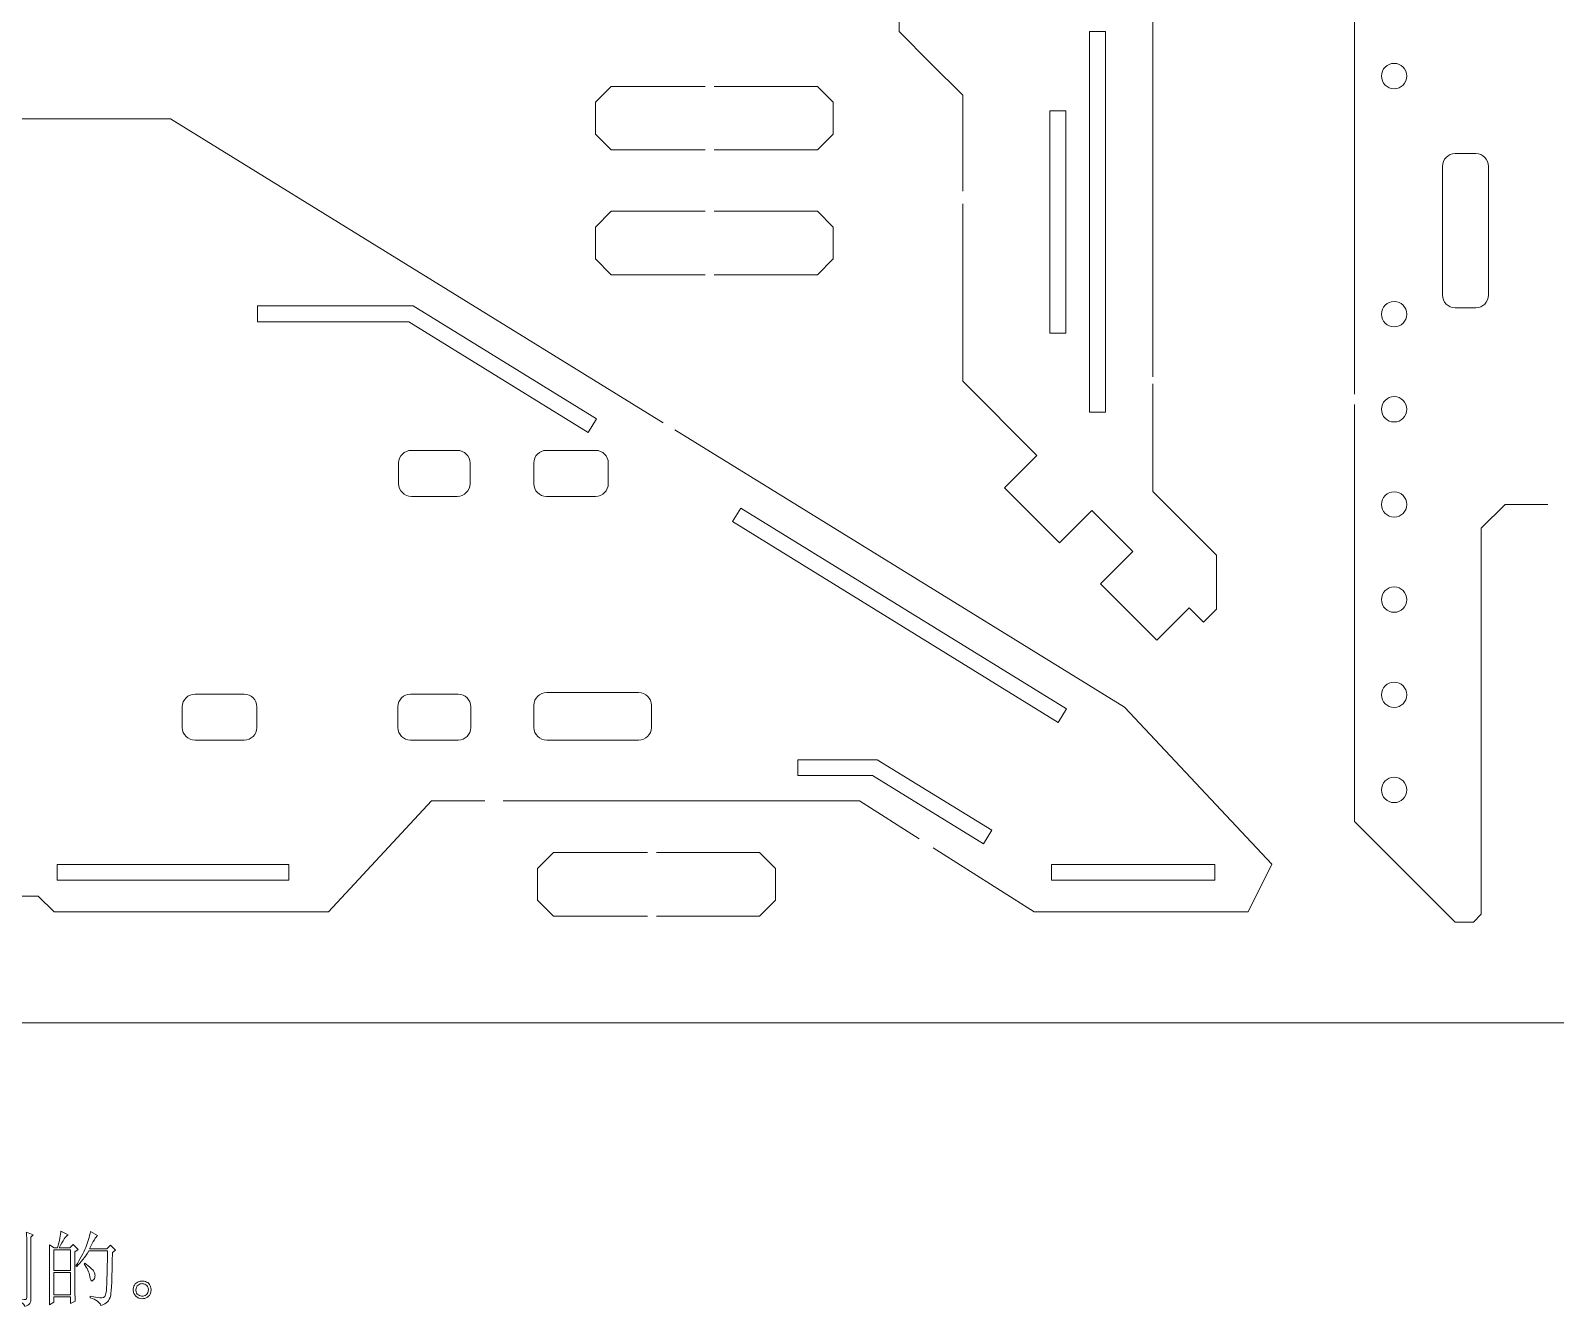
# Model space of a CAD drawing. Header units: inches. Extents: x -99 to 301, y -16 to 251.
# Drawn here: x 126.2 to 222.4, y 2.8 to 83.3 of the extents above; entities that cross this region are included whole.
import ezdxf

# ---------------------------------------------------------------- set-up
doc = ezdxf.new("R2010")
doc.units = ezdxf.units.IN
doc.header["$MEASUREMENT"] = 0
doc.layers.add('_U+68F0_U+52EE_U+934A', color=7, linetype='Continuous')
doc.layers.add('Viewport Boundary', color=7, linetype='Continuous')

# ---------------------------------------------------------------- blocks, each defined once
blk = doc.blocks.new('block 4')
at = {"layer": '_U+68F0_U+52EE_U+934A', "lineweight": 0}
for points in [[(127.688, 6.424), (127.688, 5.124), (128.744, 5.124), (128.744, 6.424), (127.688, 6.424)], [(127.688, 5.002), (127.688, 3.58), (128.744, 3.58), (128.744, 5.002), (127.688, 5.002)]]:
    blk.add_lwpolyline(points, dxfattribs=at)
for points, knots in [([(125.15, 3.255), (125.15, 3.255), (125.15, 3.357), (125.15, 3.357), (125.597, 3.302), (125.847, 3.282), (125.901, 3.296), (125.955, 3.309), (125.982, 3.357), (125.982, 3.438), (125.982, 3.438), (125.982, 6.444), (125.982, 6.444), (125.982, 6.878), (125.975, 7.243), (125.962, 7.541), (125.962, 7.541), (126.388, 7.358), (126.388, 7.358), (126.388, 7.358), (126.247, 7.216), (126.247, 7.216), (126.247, 7.216), (126.247, 3.397), (126.247, 3.397), (126.247, 3.222), (126.219, 3.1), (126.165, 3.032), (126.111, 2.964), (126.01, 2.903), (125.861, 2.849), (125.806, 3.039), (125.569, 3.174), (125.15, 3.255)], [0, 0, 0, 0, 1, 1, 1, 2, 2, 2, 3, 3, 3, 4, 4, 4, 5, 5, 5, 6, 6, 6, 7, 7, 7, 8, 8, 8, 9, 9, 9, 10, 10, 10, 11, 11, 11, 11]), ([(129.008, 6.302), (129.008, 4.718), (129.014, 3.681), (129.028, 3.194), (129.028, 3.194), (128.744, 3.032), (128.744, 3.032), (128.744, 3.032), (128.744, 3.458), (128.744, 3.458), (128.744, 3.458), (127.688, 3.458), (127.688, 3.458), (127.688, 3.458), (127.688, 3.113), (127.688, 3.113), (127.688, 3.113), (127.404, 2.95), (127.404, 2.95), (127.417, 3.587), (127.424, 4.22), (127.424, 4.85), (127.424, 5.479), (127.417, 6.106), (127.404, 6.729), (127.404, 6.729), (127.708, 6.546), (127.708, 6.546), (127.708, 6.546), (127.911, 6.546), (127.911, 6.546), (128.047, 7.006), (128.121, 7.358), (128.135, 7.602), (128.135, 7.602), (128.581, 7.358), (128.581, 7.358), (128.446, 7.291), (128.263, 7.02), (128.033, 6.546), (128.033, 6.546), (128.703, 6.546), (128.703, 6.546), (128.703, 6.546), (128.906, 6.749), (128.906, 6.749), (128.906, 6.749), (129.211, 6.444), (129.211, 6.444), (129.211, 6.444), (129.008, 6.302), (129.008, 6.302)], [0, 0, 0, 0, 1, 1, 1, 2, 2, 2, 3, 3, 3, 4, 4, 4, 5, 5, 5, 6, 6, 6, 7, 7, 7, 8, 8, 8, 9, 9, 9, 10, 10, 10, 11, 11, 11, 12, 12, 12, 13, 13, 13, 14, 14, 14, 15, 15, 15, 16, 16, 16, 17, 17, 17, 17]), ([(130.003, 7.582), (130.003, 7.582), (130.45, 7.318), (130.45, 7.318), (130.341, 7.25), (130.172, 6.973), (129.942, 6.485), (129.942, 6.485), (131.038, 6.485), (131.038, 6.485), (131.038, 6.485), (131.262, 6.708), (131.262, 6.708), (131.262, 6.708), (131.566, 6.404), (131.566, 6.404), (131.566, 6.404), (131.384, 6.261), (131.384, 6.261), (131.356, 4.677), (131.319, 3.78), (131.272, 3.57), (131.224, 3.36), (131.157, 3.214), (131.069, 3.133), (130.98, 3.052), (130.842, 2.978), (130.652, 2.91), (130.585, 3.126), (130.361, 3.289), (129.982, 3.397), (129.982, 3.397), (129.982, 3.499), (129.982, 3.499), (130.321, 3.431), (130.564, 3.397), (130.713, 3.397), (130.862, 3.397), (130.954, 3.512), (130.987, 3.742), (131.021, 3.973), (131.051, 4.846), (131.079, 6.363), (131.079, 6.363), (129.901, 6.363), (129.901, 6.363), (129.658, 5.97), (129.4, 5.639), (129.13, 5.368), (129.13, 5.368), (129.069, 5.408), (129.069, 5.408), (129.353, 5.842), (129.563, 6.228), (129.698, 6.566), (129.833, 6.905), (129.935, 7.243), (130.003, 7.582)], [0, 0, 0, 0, 1, 1, 1, 2, 2, 2, 3, 3, 3, 4, 4, 4, 5, 5, 5, 6, 6, 6, 7, 7, 7, 8, 8, 8, 9, 9, 9, 10, 10, 10, 11, 11, 11, 12, 12, 12, 13, 13, 13, 14, 14, 14, 15, 15, 15, 16, 16, 16, 17, 17, 17, 18, 18, 18, 19, 19, 19, 19]), ([(129.637, 5.591), (129.962, 5.347), (130.152, 5.168), (130.206, 5.053), (130.26, 4.938), (130.287, 4.853), (130.287, 4.799), (130.287, 4.704), (130.26, 4.623), (130.206, 4.555), (130.152, 4.487), (130.111, 4.453), (130.084, 4.453), (130.03, 4.453), (129.989, 4.548), (129.962, 4.738), (129.908, 5.009), (129.786, 5.273), (129.597, 5.53), (129.597, 5.53), (129.637, 5.591), (129.637, 5.591)], [0, 0, 0, 0, 1, 1, 1, 2, 2, 2, 3, 3, 3, 4, 4, 4, 5, 5, 5, 6, 6, 6, 7, 7, 7, 7]), ([(133.536, 4.392), (133.644, 4.352), (133.719, 4.274), (133.759, 4.159), (133.8, 4.044), (133.82, 3.959), (133.82, 3.905), (133.82, 3.864), (133.806, 3.793), (133.779, 3.692), (133.752, 3.59), (133.688, 3.505), (133.586, 3.438), (133.485, 3.37), (133.366, 3.336), (133.231, 3.336), (133.096, 3.336), (132.974, 3.39), (132.866, 3.499), (132.757, 3.607), (132.7, 3.726), (132.693, 3.854), (132.686, 3.983), (132.713, 4.098), (132.774, 4.2), (132.835, 4.301), (132.913, 4.369), (133.008, 4.403), (133.102, 4.436), (133.184, 4.453), (133.251, 4.453), (133.333, 4.453), (133.427, 4.433), (133.536, 4.392)], [0, 0, 0, 0, 1, 1, 1, 2, 2, 2, 3, 3, 3, 4, 4, 4, 5, 5, 5, 6, 6, 6, 7, 7, 7, 8, 8, 8, 9, 9, 9, 10, 10, 10, 11, 11, 11, 11]), ([(133.515, 3.59), (133.61, 3.651), (133.654, 3.759), (133.647, 3.915), (133.64, 4.071), (133.59, 4.172), (133.495, 4.22), (133.4, 4.267), (133.319, 4.291), (133.251, 4.291), (133.17, 4.291), (133.085, 4.261), (132.998, 4.2), (132.909, 4.139), (132.866, 4.034), (132.866, 3.885), (132.866, 3.736), (132.917, 3.634), (133.018, 3.58), (133.12, 3.526), (133.197, 3.499), (133.251, 3.499), (133.333, 3.499), (133.421, 3.529), (133.515, 3.59)], [0, 0, 0, 0, 1, 1, 1, 2, 2, 2, 3, 3, 3, 4, 4, 4, 5, 5, 5, 6, 6, 6, 7, 7, 7, 8, 8, 8, 8])]:
    blk.add_open_spline(points, degree=3, knots=knots, dxfattribs=at)
blk = doc.blocks.new('block 3')
at = {"layer": '_U+68F0_U+52EE_U+934A'}
blk.add_blockref('block 4', (0, 0), dxfattribs=at)
blk = doc.blocks.new('block 16')
at = {"layer": '_U+68F0_U+52EE_U+934A', "lineweight": 0}
for points in [[(212.205, 111.23), (212.647, 111.23), (213.005, 110.872), (213.005, 110.43), (213.005, 109.989), (212.647, 109.63), (212.205, 109.63), (211.763, 109.63), (211.405, 109.989), (211.405, 110.43), (211.405, 110.872), (211.763, 111.23), (212.205, 111.23)], [(212.205, 105.23), (212.647, 105.23), (213.005, 104.872), (213.005, 104.43), (213.005, 103.989), (212.647, 103.63), (212.205, 103.63), (211.763, 103.63), (211.405, 103.989), (211.405, 104.43), (211.405, 104.872), (211.763, 105.23), (212.205, 105.23)], [(212.205, 99.23), (212.647, 99.23), (213.005, 98.872), (213.005, 98.43), (213.005, 97.989), (212.647, 97.63), (212.205, 97.63), (211.763, 97.63), (211.405, 97.989), (211.405, 98.43), (211.405, 98.872), (211.763, 99.23), (212.205, 99.23)], [(212.205, 93.23), (212.647, 93.23), (213.005, 92.872), (213.005, 92.43), (213.005, 91.989), (212.647, 91.63), (212.205, 91.63), (211.763, 91.63), (211.405, 91.989), (211.405, 92.43), (211.405, 92.872), (211.763, 93.23), (212.205, 93.23)], [(212.205, 87.23), (212.647, 87.23), (213.005, 86.872), (213.005, 86.43), (213.005, 85.989), (212.647, 85.63), (212.205, 85.63), (211.763, 85.63), (211.405, 85.989), (211.405, 86.43), (211.405, 86.872), (211.763, 87.23), (212.205, 87.23)], [(212.205, 81.23), (212.647, 81.23), (213.005, 80.872), (213.005, 80.43), (213.005, 79.989), (212.647, 79.63), (212.205, 79.63), (211.763, 79.63), (211.405, 79.989), (211.405, 80.43), (211.405, 80.872), (211.763, 81.23), (212.205, 81.23)]]:
    blk.add_open_spline(points, degree=3, knots=[0, 0, 0, 0, 1, 1, 1, 2, 2, 2, 3, 3, 3, 4, 4, 4, 4], dxfattribs=at)
blk = doc.blocks.new('block 17')
at = {"layer": '_U+68F0_U+52EE_U+934A', "lineweight": 0}
for points in [[(212.205, 66.217), (212.647, 66.217), (213.005, 65.859), (213.005, 65.417), (213.005, 64.975), (212.647, 64.617), (212.205, 64.617), (211.763, 64.617), (211.405, 64.975), (211.405, 65.417), (211.405, 65.859), (211.763, 66.217), (212.205, 66.217)], [(212.205, 60.217), (212.647, 60.217), (213.005, 59.859), (213.005, 59.417), (213.005, 58.975), (212.647, 58.617), (212.205, 58.617), (211.763, 58.617), (211.405, 58.975), (211.405, 59.417), (211.405, 59.859), (211.763, 60.217), (212.205, 60.217)], [(212.205, 54.217), (212.647, 54.217), (213.005, 53.859), (213.005, 53.417), (213.005, 52.975), (212.647, 52.617), (212.205, 52.617), (211.763, 52.617), (211.405, 52.975), (211.405, 53.417), (211.405, 53.859), (211.763, 54.217), (212.205, 54.217)], [(212.205, 48.217), (212.647, 48.217), (213.005, 47.859), (213.005, 47.417), (213.005, 46.975), (212.647, 46.617), (212.205, 46.617), (211.763, 46.617), (211.405, 46.975), (211.405, 47.417), (211.405, 47.859), (211.763, 48.217), (212.205, 48.217)], [(212.205, 42.217), (212.647, 42.217), (213.005, 41.859), (213.005, 41.417), (213.005, 40.975), (212.647, 40.617), (212.205, 40.617), (211.763, 40.617), (211.405, 40.975), (211.405, 41.417), (211.405, 41.859), (211.763, 42.217), (212.205, 42.217)], [(212.205, 36.217), (212.647, 36.217), (213.005, 35.859), (213.005, 35.417), (213.005, 34.975), (212.647, 34.617), (212.205, 34.617), (211.763, 34.617), (211.405, 34.975), (211.405, 35.417), (211.405, 35.859), (211.763, 36.217), (212.205, 36.217)]]:
    blk.add_open_spline(points, degree=3, knots=[0, 0, 0, 0, 1, 1, 1, 2, 2, 2, 3, 3, 3, 4, 4, 4, 4], dxfattribs=at)

msp = doc.modelspace()

# ---------------------------------------------------------------- linework, layer by layer
at = {"layer": '_U+68F0_U+52EE_U+934A', "lineweight": 0}
for points in [[(209.705, 60.376), (209.705, 88.425), (206.147, 92.338), (206.147, 115.075)], [(196.999, 61.471), (196.999, 96.22)], [(177.999, 95.03), (177.999, 89.228), (180.999, 89.228), (180.999, 83.228), (182.999, 81.228), (184.999, 79.228), (184.999, 73.178)], [(193.999, 59.228), (192.999, 59.228), (192.999, 83.228), (193.999, 83.228), (193.999, 59.228)], [(168.76, 75.775), (162.835, 75.775), (161.835, 76.775), (161.835, 78.775), (162.835, 79.775), (168.76, 79.775)], [(169.335, 79.775), (175.835, 79.775), (176.835, 78.775), (176.835, 76.775), (175.835, 75.775), (169.335, 75.775)], [(191.499, 64.228), (190.499, 64.228), (190.499, 78.228), (191.499, 78.228), (191.499, 64.228)], [(166.114, 58.561), (135.04, 77.728), (121.797, 77.728)], [(184.999, 72.364), (184.999, 61.182), (189.684, 56.498), (187.646, 54.46), (191.098, 51.007), (193.136, 53.045), (195.734, 50.448), (193.696, 48.41), (197.241, 44.865), (199.278, 46.903), (200.184, 45.998), (200.999, 46.814), (200.999, 50.228), (196.999, 54.228), (196.999, 61.031)], [(168.76, 67.901), (162.835, 67.901), (161.835, 68.901), (161.835, 70.901), (162.835, 71.901), (168.76, 71.901)], [(169.335, 71.901), (175.835, 71.901), (176.835, 70.901), (176.835, 68.901), (175.835, 67.901), (169.335, 67.901)], [(161.375, 57.963), (150.063, 64.939), (140.535, 64.939), (140.535, 65.939), (150.347, 65.939), (161.9, 58.814), (161.375, 57.963)], [(221.897, 53.425), (219.205, 53.425), (217.705, 51.925), (217.705, 27.578), (217.205, 27.078), (216.051, 27.078), (209.705, 33.425), (209.705, 59.726)], [(183.147, 31.77), (189.499, 27.728), (203, 27.728), (204.499, 30.728), (195.196, 40.632), (166.839, 58.118)], [(191.552, 40.529), (191.027, 39.678), (170.493, 52.341), (171.018, 53.192), (191.552, 40.529)], [(179.602, 37.324), (186.835, 32.881), (186.311, 32.03), (179.319, 36.324), (174.605, 36.324), (174.605, 37.324), (179.602, 37.324)], [(86.199, 27.728), (122.7, 27.728), (123.699, 28.728), (126.699, 28.728), (127.699, 27.728), (144.999, 27.728), (151.499, 34.728), (154.87, 34.728)], [(156.016, 34.728), (178.499, 34.728), (182.265, 32.332)], [(165.116, 27.466), (159.192, 27.466), (158.192, 28.466), (158.192, 30.466), (159.192, 31.466), (165.116, 31.466)], [(165.692, 31.466), (172.192, 31.466), (173.192, 30.466), (173.192, 28.466), (172.192, 27.466), (165.692, 27.466)], [(127.899, 30.721), (142.499, 30.721), (142.499, 29.721), (127.899, 29.721), (127.899, 30.721)], [(200.899, 30.721), (200.899, 29.721), (190.599, 29.721), (190.599, 30.721), (200.899, 30.721)]]:
    msp.add_lwpolyline(points, dxfattribs=at)
for points in [[(215.255, 66.622), (215.255, 66.622), (215.255, 74.739), (215.255, 74.739), (215.255, 75.18), (215.613, 75.539), (216.055, 75.539), (216.055, 75.539), (217.355, 75.539), (217.355, 75.539), (217.797, 75.539), (218.155, 75.18), (218.155, 74.739), (218.155, 74.739), (218.155, 66.622), (218.155, 66.622), (218.155, 66.181), (217.797, 65.822), (217.355, 65.822), (217.355, 65.822), (216.055, 65.822), (216.055, 65.822), (215.613, 65.822), (215.255, 66.181), (215.255, 66.622)], [(153.131, 53.928), (153.131, 53.928), (150.231, 53.928), (150.231, 53.928), (149.789, 53.928), (149.431, 54.286), (149.431, 54.728), (149.431, 54.728), (149.431, 56.028), (149.431, 56.028), (149.431, 56.47), (149.789, 56.828), (150.231, 56.828), (150.231, 56.828), (153.131, 56.828), (153.131, 56.828), (153.573, 56.828), (153.931, 56.47), (153.931, 56.028), (153.931, 56.028), (153.931, 54.728), (153.931, 54.728), (153.931, 54.286), (153.573, 53.928), (153.131, 53.928)], [(161.852, 53.928), (161.852, 53.928), (158.752, 53.928), (158.752, 53.928), (158.31, 53.928), (157.952, 54.286), (157.952, 54.728), (157.952, 54.728), (157.952, 56.028), (157.952, 56.028), (157.952, 56.47), (158.31, 56.828), (158.752, 56.828), (158.752, 56.828), (161.852, 56.828), (161.852, 56.828), (162.294, 56.828), (162.652, 56.47), (162.652, 56.028), (162.652, 56.028), (162.652, 54.728), (162.652, 54.728), (162.652, 54.286), (162.294, 53.928), (161.852, 53.928)], [(139.689, 38.558), (139.689, 38.558), (136.589, 38.558), (136.589, 38.558), (136.147, 38.558), (135.789, 38.916), (135.789, 39.358), (135.789, 39.358), (135.789, 40.658), (135.789, 40.658), (135.789, 41.1), (136.147, 41.458), (136.589, 41.458), (136.589, 41.458), (139.689, 41.458), (139.689, 41.458), (140.131, 41.458), (140.489, 41.1), (140.489, 40.658), (140.489, 40.658), (140.489, 39.358), (140.489, 39.358), (140.489, 38.916), (140.131, 38.558), (139.689, 38.558)], [(153.181, 38.558), (153.181, 38.558), (150.181, 38.558), (150.181, 38.558), (149.739, 38.558), (149.381, 38.916), (149.381, 39.358), (149.381, 39.358), (149.381, 40.658), (149.381, 40.658), (149.381, 41.1), (149.739, 41.458), (150.181, 41.458), (150.181, 41.458), (153.181, 41.458), (153.181, 41.458), (153.623, 41.458), (153.981, 41.1), (153.981, 40.658), (153.981, 40.658), (153.981, 39.358), (153.981, 39.358), (153.981, 38.916), (153.623, 38.558), (153.181, 38.558)], [(164.566, 38.558), (164.566, 38.558), (158.766, 38.558), (158.766, 38.558), (158.324, 38.558), (157.966, 38.916), (157.966, 39.358), (157.966, 39.358), (157.966, 40.758), (157.966, 40.758), (157.966, 41.2), (158.324, 41.558), (158.766, 41.558), (158.766, 41.558), (164.566, 41.558), (164.566, 41.558), (165.008, 41.558), (165.366, 41.2), (165.366, 40.758), (165.366, 40.758), (165.366, 39.358), (165.366, 39.358), (165.366, 38.916), (165.008, 38.558), (164.566, 38.558)]]:
    msp.add_open_spline(points, degree=3, knots=[0, 0, 0, 0, 1, 1, 1, 2, 2, 2, 3, 3, 3, 4, 4, 4, 5, 5, 5, 6, 6, 6, 7, 7, 7, 8, 8, 8, 8], dxfattribs=at)
at = {"layer": 'Viewport Boundary', "lineweight": 0}
msp.add_lwpolyline([(301.499, 20.728), (-98.501, 20.728), (-98.501, 250.728), (301.499, 250.728), (301.499, 20.728)], dxfattribs=at)

# ---------------------------------------------------------------- block references
at = {"layer": '_U+68F0_U+52EE_U+934A'}
for name in ['block 16', 'block 17', 'block 3']:
    msp.add_blockref(name, (0, 0), dxfattribs=at)

doc.saveas('drawing.dxf')
